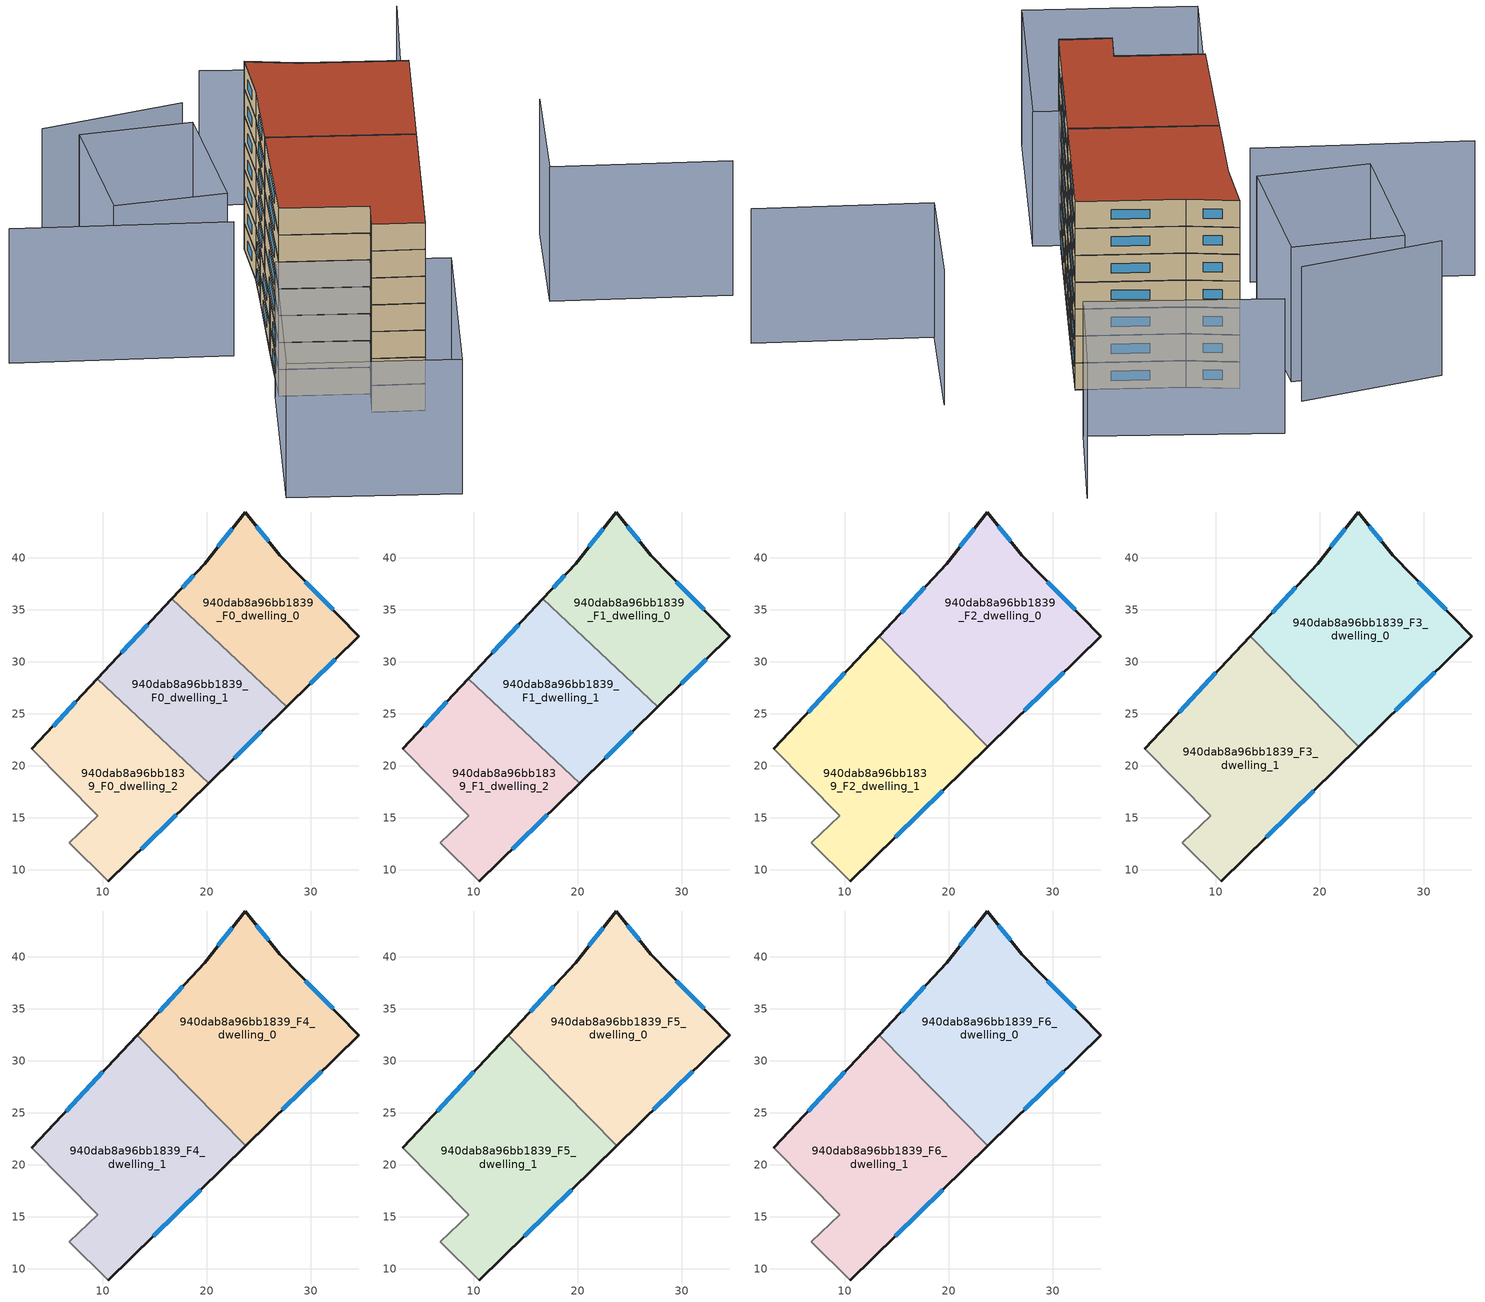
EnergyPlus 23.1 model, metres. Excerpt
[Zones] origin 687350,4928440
940dab8a96bb1839_F0_dwelling_0
 floor ground (EU_floor_Construction): 34.63,32.45 27.04,40.25 23.72,44.4 19.82,39.42 16.66,36.04 27.72,25.71 z0
 wall outside (EU_wall_Construction): 16.66,36.04 19.82,39.42 23.72,44.4 27.04,40.25 34.63,32.45 27.72,25.71 z0:3
 wall to 940dab8a96bb1839_F0_dwelling_1 (EU_wall_Construction): 27.72,25.71 16.66,36.04 z0:3
 window (EU_Window_Construction): 29.51,37.72 32.16,34.99 / 32.38,30.26 29.97,27.9 / 17.69,37.14 18.79,38.33 / 21.09,41.04 22.45,42.78 / 24.8,43.05 25.96,41.6 z0.98:2.02
940dab8a96bb1839_F0_dwelling_1
 floor ground (EU_floor_Construction): 27.72,25.71 16.66,36.04 9.48,28.37 20.2,18.35 z0
 wall outside (EU_wall_Construction): 9.48,28.37 16.66,36.04 / 27.72,25.71 20.2,18.35 z0:3
 wall to 940dab8a96bb1839_F0_dwelling_2 (EU_wall_Construction): 20.2,18.35 9.48,28.37 z0:3
 window (EU_Window_Construction): 11.81,30.86 14.32,33.55 / 25.28,23.31 22.65,20.74 z0.98:2.02
940dab8a96bb1839_F0_dwelling_2
 floor ground (EU_floor_Construction): 20.2,18.35 9.48,28.37 3.2,21.64 9.53,15.22 6.8,12.61 10.57,8.93 z0
 wall outside (EU_wall_Construction): 20.2,18.35 10.57,8.93 / 3.2,21.64 9.48,28.37 z0:3
 wall adiabatic (EU_wall_Construction): 10.57,8.93 6.8,12.61 9.53,15.22 3.2,21.64 z0:3
 window (EU_Window_Construction): 17.07,15.29 13.7,12 / 5.24,23.83 7.44,26.18 z0.98:2.02
940dab8a96bb1839_F1_dwelling_0
 floor to 940dab8a96bb1839_F0_dwelling_0 (EU_floor_Construction): 34.63,32.45 27.04,40.25 23.72,44.4 19.82,39.42 16.66,36.04 27.72,25.71 z3
 wall outside (EU_wall_Construction): 16.66,36.04 19.82,39.42 23.72,44.4 27.04,40.25 34.63,32.45 27.72,25.71 z3:6
 wall to 940dab8a96bb1839_F1_dwelling_1 (EU_wall_Construction): 27.72,25.71 16.66,36.04 z3:6
 window (EU_Window_Construction): 29.51,37.72 32.16,34.99 / 32.38,30.26 29.97,27.9 / 17.69,37.14 18.79,38.33 / 21.09,41.04 22.45,42.78 / 24.8,43.05 25.96,41.6 z3.98:5.02
940dab8a96bb1839_F1_dwelling_1
 floor to 940dab8a96bb1839_F0_dwelling_1 (EU_floor_Construction): 27.72,25.71 16.66,36.04 9.48,28.37 20.2,18.35 z3
 wall outside (EU_wall_Construction): 9.48,28.37 16.66,36.04 / 27.72,25.71 20.2,18.35 z3:6
 wall to 940dab8a96bb1839_F1_dwelling_2 (EU_wall_Construction): 20.2,18.35 9.48,28.37 z3:6
 window (EU_Window_Construction): 11.81,30.86 14.32,33.55 / 25.28,23.31 22.65,20.74 z3.98:5.02
940dab8a96bb1839_F1_dwelling_2
 floor to 940dab8a96bb1839_F0_dwelling_2 (EU_floor_Construction): 20.2,18.35 9.48,28.37 3.2,21.64 9.53,15.22 6.8,12.61 10.57,8.93 z3
 wall outside (EU_wall_Construction): 20.2,18.35 10.57,8.93 / 3.2,21.64 9.48,28.37 z3:6
 wall adiabatic (EU_wall_Construction): 10.57,8.93 6.8,12.61 9.53,15.22 3.2,21.64 z3:6
 window (EU_Window_Construction): 17.07,15.29 13.7,12 / 5.24,23.83 7.44,26.18 z3.98:5.02
940dab8a96bb1839_F2_dwelling_0
 floor to 940dab8a96bb1839_F1_dwelling_0 (EU_floor_Construction): 34.63,32.45 27.04,40.25 23.72,44.4 19.82,39.42 16.66,36.04 27.72,25.71 z6
 floor to 940dab8a96bb1839_F1_dwelling_1 (EU_floor_Construction): 27.72,25.71 16.66,36.04 13.33,32.48 23.75,21.82 z6
 wall outside (EU_wall_Construction): 13.33,32.48 19.82,39.42 23.72,44.4 27.04,40.25 34.63,32.45 23.75,21.82 z6:9
 wall to 940dab8a96bb1839_F2_dwelling_1 (EU_wall_Construction): 23.75,21.82 13.33,32.48 z6:9
 window (EU_Window_Construction): 29.51,37.72 32.16,34.99 / 31.09,29 27.29,25.28 / 15.44,34.74 17.71,37.17 / 21.09,41.04 22.45,42.78 / 24.8,43.05 25.96,41.6 z6.98:8.02
940dab8a96bb1839_F2_dwelling_1
 floor to 940dab8a96bb1839_F1_dwelling_1 (EU_floor_Construction): 23.75,21.82 13.33,32.48 9.48,28.36 20.2,18.35 z6
 floor to 940dab8a96bb1839_F1_dwelling_2 (EU_floor_Construction): 20.2,18.35 9.48,28.36 3.2,21.64 9.53,15.22 6.8,12.61 10.57,8.93 z6
 wall outside (EU_wall_Construction): 23.75,21.82 10.57,8.93 / 3.2,21.64 13.33,32.48 z6:9
 wall adiabatic (EU_wall_Construction): 10.57,8.93 6.8,12.61 9.53,15.22 3.2,21.64 z6:9
 window (EU_Window_Construction): 19.46,17.63 14.85,13.13 / 6.49,25.17 10.03,28.96 z6.98:8.02
940dab8a96bb1839_F3_dwelling_0
 floor to 940dab8a96bb1839_F2_dwelling_0 (EU_floor_Construction): 34.63,32.45 27.04,40.25 23.72,44.4 19.82,39.42 13.33,32.48 23.75,21.82 z9
 wall outside (EU_wall_Construction): 13.33,32.48 19.82,39.42 23.72,44.4 27.04,40.25 34.63,32.45 23.75,21.82 z9:12
 wall to 940dab8a96bb1839_F3_dwelling_1 (EU_wall_Construction): 23.75,21.82 13.33,32.48 z9:12
 window (EU_Window_Construction): 29.51,37.72 32.16,34.99 / 31.09,29 27.29,25.28 / 15.44,34.74 17.71,37.17 / 21.09,41.04 22.45,42.78 / 24.8,43.05 25.96,41.6 z9.98:11.02
940dab8a96bb1839_F3_dwelling_1
 floor to 940dab8a96bb1839_F2_dwelling_1 (EU_floor_Construction): 23.75,21.82 13.33,32.48 3.2,21.64 9.53,15.22 6.8,12.61 10.57,8.93 z9
 wall outside (EU_wall_Construction): 23.75,21.82 10.57,8.93 / 3.2,21.64 13.33,32.48 z9:12
 wall adiabatic (EU_wall_Construction): 10.57,8.93 6.8,12.61 9.53,15.22 3.2,21.64 z9:12
 window (EU_Window_Construction): 19.46,17.63 14.85,13.13 / 6.49,25.17 10.03,28.96 z9.98:11.02
940dab8a96bb1839_F4_dwelling_0
 floor to 940dab8a96bb1839_F3_dwelling_0 (EU_floor_Construction): 34.63,32.45 27.04,40.25 23.72,44.4 19.82,39.42 13.33,32.48 23.75,21.82 z12
 wall outside (EU_wall_Construction): 13.33,32.48 19.82,39.42 23.72,44.4 27.04,40.25 34.63,32.45 23.75,21.82 z12:15
 wall to 940dab8a96bb1839_F4_dwelling_1 (EU_wall_Construction): 23.75,21.82 13.33,32.48 z12:15
 window (EU_Window_Construction): 29.51,37.72 32.16,34.99 / 31.09,29 27.29,25.28 / 15.44,34.74 17.71,37.17 / 21.09,41.04 22.45,42.78 / 24.8,43.05 25.96,41.6 z12.98:14.02
940dab8a96bb1839_F4_dwelling_1
 floor to 940dab8a96bb1839_F3_dwelling_1 (EU_floor_Construction): 23.75,21.82 13.33,32.48 3.2,21.64 9.53,15.22 6.8,12.61 10.57,8.93 z12
 wall outside (EU_wall_Construction): 23.75,21.82 10.57,8.93 / 3.2,21.64 13.33,32.48 z12:15
 wall adiabatic (EU_wall_Construction): 10.57,8.93 6.8,12.61 9.53,15.22 3.2,21.64 z12:15
 window (EU_Window_Construction): 19.46,17.63 14.85,13.13 / 6.49,25.17 10.03,28.96 z12.98:14.02
940dab8a96bb1839_F5_dwelling_0
 floor to 940dab8a96bb1839_F4_dwelling_0 (EU_floor_Construction): 34.63,32.45 27.04,40.25 23.72,44.4 19.82,39.42 13.33,32.48 23.75,21.82 z15
 wall outside (EU_wall_Construction): 13.33,32.48 19.82,39.42 23.72,44.4 27.04,40.25 34.63,32.45 23.75,21.82 z15:18
 wall to 940dab8a96bb1839_F5_dwelling_1 (EU_wall_Construction): 23.75,21.82 13.33,32.48 z15:18
 window (EU_Window_Construction): 29.51,37.72 32.16,34.99 / 31.09,29 27.29,25.28 / 15.44,34.74 17.71,37.17 / 21.09,41.04 22.45,42.78 / 24.8,43.05 25.96,41.6 z15.98:17.02
940dab8a96bb1839_F5_dwelling_1
 floor to 940dab8a96bb1839_F4_dwelling_1 (EU_floor_Construction): 23.75,21.82 13.33,32.48 3.2,21.64 9.53,15.22 6.8,12.61 10.57,8.93 z15
 wall outside (EU_wall_Construction): 23.75,21.82 10.57,8.93 / 3.2,21.64 13.33,32.48 z15:18
 wall adiabatic (EU_wall_Construction): 10.57,8.93 6.8,12.61 9.53,15.22 3.2,21.64 z15:18
 window (EU_Window_Construction): 19.46,17.63 14.85,13.13 / 6.49,25.17 10.03,28.96 z15.98:17.02
940dab8a96bb1839_F6_dwelling_0
 floor to 940dab8a96bb1839_F5_dwelling_0 (EU_floor_Construction): 34.63,32.45 27.04,40.25 23.72,44.4 19.82,39.42 13.33,32.48 23.75,21.82 z18
 wall outside (EU_wall_Construction): 13.33,32.48 19.82,39.42 23.72,44.4 27.04,40.25 34.63,32.45 23.75,21.82 z18:21
 wall to 940dab8a96bb1839_F6_dwelling_1 (EU_wall_Construction): 23.75,21.82 13.33,32.48 z18:21
 window (EU_Window_Construction): 29.51,37.72 32.16,34.99 / 31.09,29 27.29,25.28 / 15.44,34.74 17.71,37.17 / 21.09,41.04 22.45,42.78 / 24.8,43.05 25.96,41.6 z18.98:20.02
 roof outside (EU_roof_Construction): 27.04,40.25 34.63,32.45 23.75,21.82 13.33,32.48 19.82,39.42 23.72,44.4 z21
940dab8a96bb1839_F6_dwelling_1
 floor to 940dab8a96bb1839_F5_dwelling_1 (EU_floor_Construction): 23.75,21.82 13.33,32.48 3.2,21.64 9.53,15.22 6.8,12.61 10.57,8.93 z18
 wall outside (EU_wall_Construction): 23.75,21.82 10.57,8.93 / 3.2,21.64 13.33,32.48 z18:21
 wall adiabatic (EU_wall_Construction): 10.57,8.93 6.8,12.61 9.53,15.22 3.2,21.64 z18:21
 window (EU_Window_Construction): 19.46,17.63 14.85,13.13 / 6.49,25.17 10.03,28.96 z18.98:20.02
 roof outside (EU_roof_Construction): 13.33,32.48 23.75,21.82 10.57,8.93 6.8,12.61 9.53,15.22 3.2,21.64 z21
shading: 48.49,2.23 35.63,14.83 / 35.63,14.83 45.46,24.86 / 50.53,48.19 41.23,39.41 / 41.23,39.41 27.66,53.78 / 21.56,50.58 8.42,57.34 / -9.17,46.03 6.56,30.53 / 2.96,21.88 15.1,9.57 / 15.1,9.57 0.16,-5.17 / 0.16,-5.17 -11.98,7.15 / -11.98,7.15 2.96,21.88 / 1.16,41.51 9.94,53.84 / 9.94,53.84 19.26,47.2 / 19.26,47.2 10.48,34.87 / 10.48,34.87 1.16,41.51 z0:15
[Building]
EU S2 Campaign: North Axis=0; Terrain=City; Solar Distribution=FullExterior
[Site:Location]
Bologna: Latitude=44.5; Longitude=11.25; Time Zone=1; Elevation=37
[SizingPeriod:WeatherFileDays]
AnnualSizingPeriod: Begin Month=1; Begin Day of Month=1; End Month=12; End Day of Month=31; Day of Week for Start Day=Monday; Use Weather File Daylight Saving Period=No; Use Weather File Rain and Snow Indicators=No
[MATERIAL]
EU_InternalMass_Material: Roughness=MediumRough; Thickness=0.1; Conductivity=1; Density=1800; Specific Heat=900; Thermal Absorptance=0.9; Solar Absorptance=0.7; Visible Absorptance=0.7
[MATERIAL:NOMASS] Roughness=MediumRough; Thermal Absorptance=0.9; Solar Absorptance=0.7; Visible Absorptance=0.7
Name | Thermal Resistance
EU_wall_NoMass | 0.905828
EU_roof_NoMass | 0.37593
EU_floor_NoMass | 0.67114
[WINDOWMATERIAL:SIMPLEGLAZINGSYSTEM]
EU_Window_SimpleGlazing: UFactor=4.52486; Solar Heat Gain Coefficient=0.85; Visible Transmittance=0.85
[CONSTRUCTION]
EU_wall_Construction: EU_wall_NoMass
EU_roof_Construction: EU_roof_NoMass
EU_floor_Construction: EU_floor_NoMass
EU_InternalMass_Construction: EU_InternalMass_Material
EU_Window_Construction: EU_Window_SimpleGlazing
[ZONE] Type=1; Multiplier=1; Ceiling Height=autocalculate; Floor Area=autocalculate; Part of Total Floor Area=Yes
Name | Volume
940dab8a96bb1839_F0_dwelling_0; 940dab8a96bb1839_F1_dwelling_0 | 470.158
940dab8a96bb1839_F2_dwelling_0; 940dab8a96bb1839_F3_dwelling_0; 940dab8a96bb1839_F4_dwelling_0; 940dab8a96bb1839_F5_dwelling_0; 940dab8a96bb1839_F6_dwelling_0 | 705.226
940dab8a96bb1839_F0_dwelling_1; 940dab8a96bb1839_F1_dwelling_1 | 470.145
940dab8a96bb1839_F2_dwelling_1; 940dab8a96bb1839_F3_dwelling_1; 940dab8a96bb1839_F4_dwelling_1; 940dab8a96bb1839_F5_dwelling_1; 940dab8a96bb1839_F6_dwelling_1 | 705.198
940dab8a96bb1839_F0_dwelling_2; 940dab8a96bb1839_F1_dwelling_2 | 470.165
[INTERNALMASS] Construction=EU_InternalMass_Construction
Name | Zone or ZoneList | Surface Area
940dab8a96bb1839_F0_dwelling_0_EU_InternalMass | 940dab8a96bb1839_F0_dwelling_0 | 156.72
940dab8a96bb1839_F0_dwelling_1_EU_InternalMass | 940dab8a96bb1839_F0_dwelling_1 | 156.715
940dab8a96bb1839_F0_dwelling_2_EU_InternalMass | 940dab8a96bb1839_F0_dwelling_2 | 156.722
940dab8a96bb1839_F1_dwelling_0_EU_InternalMass | 940dab8a96bb1839_F1_dwelling_0 | 156.72
940dab8a96bb1839_F1_dwelling_1_EU_InternalMass | 940dab8a96bb1839_F1_dwelling_1 | 156.715
940dab8a96bb1839_F1_dwelling_2_EU_InternalMass | 940dab8a96bb1839_F1_dwelling_2 | 156.722
940dab8a96bb1839_F2_dwelling_0_EU_InternalMass | 940dab8a96bb1839_F2_dwelling_0 | 235.075
940dab8a96bb1839_F2_dwelling_1_EU_InternalMass | 940dab8a96bb1839_F2_dwelling_1 | 235.066
940dab8a96bb1839_F3_dwelling_0_EU_InternalMass | 940dab8a96bb1839_F3_dwelling_0 | 235.075
940dab8a96bb1839_F3_dwelling_1_EU_InternalMass | 940dab8a96bb1839_F3_dwelling_1 | 235.066
940dab8a96bb1839_F4_dwelling_0_EU_InternalMass | 940dab8a96bb1839_F4_dwelling_0 | 235.075
940dab8a96bb1839_F4_dwelling_1_EU_InternalMass | 940dab8a96bb1839_F4_dwelling_1 | 235.066
940dab8a96bb1839_F5_dwelling_0_EU_InternalMass | 940dab8a96bb1839_F5_dwelling_0 | 235.075
940dab8a96bb1839_F5_dwelling_1_EU_InternalMass | 940dab8a96bb1839_F5_dwelling_1 | 235.066
940dab8a96bb1839_F6_dwelling_0_EU_InternalMass | 940dab8a96bb1839_F6_dwelling_0 | 235.075
940dab8a96bb1839_F6_dwelling_1_EU_InternalMass | 940dab8a96bb1839_F6_dwelling_1 | 235.066
[OTHEREQUIPMENT] Fuel Type=Electricity; Design Level Calculation Method=Watts/Area; Power per Zone Floor Area=1; Fraction Latent=0; Fraction Radiant=0; Fraction Lost=0; Carbon Dioxide Generation Rate=0; EndUse Subcategory=EU_Step8_InternalGains
Name | Zone or ZoneList or Space or SpaceList | Schedule
EU_Step8_InternalGain_940dab8a96bb1839_F0_dwelling_0_f000 | 940dab8a96bb1839_F0_dwelling_0 | EU_Step8_GainSchedule_940dab8a96bb1839_F0_dwelling_0_f000
EU_Step8_InternalGain_940dab8a96bb1839_F0_dwelling_1_f000 | 940dab8a96bb1839_F0_dwelling_1 | EU_Step8_GainSchedule_940dab8a96bb1839_F0_dwelling_1_f000
EU_Step8_InternalGain_940dab8a96bb1839_F0_dwelling_2_f000 | 940dab8a96bb1839_F0_dwelling_2 | EU_Step8_GainSchedule_940dab8a96bb1839_F0_dwelling_2_f000
EU_Step8_InternalGain_940dab8a96bb1839_F1_dwelling_0_f000 | 940dab8a96bb1839_F1_dwelling_0 | EU_Step8_GainSchedule_940dab8a96bb1839_F1_dwelling_0_f000
EU_Step8_InternalGain_940dab8a96bb1839_F1_dwelling_1_f000 | 940dab8a96bb1839_F1_dwelling_1 | EU_Step8_GainSchedule_940dab8a96bb1839_F1_dwelling_1_f000
EU_Step8_InternalGain_940dab8a96bb1839_F1_dwelling_2_f000 | 940dab8a96bb1839_F1_dwelling_2 | EU_Step8_GainSchedule_940dab8a96bb1839_F1_dwelling_2_f000
EU_Step8_InternalGain_940dab8a96bb1839_F2_dwelling_0_f000 | 940dab8a96bb1839_F2_dwelling_0 | EU_Step8_GainSchedule_940dab8a96bb1839_F2_dwelling_0_f000
EU_Step8_InternalGain_940dab8a96bb1839_F2_dwelling_1_f000 | 940dab8a96bb1839_F2_dwelling_1 | EU_Step8_GainSchedule_940dab8a96bb1839_F2_dwelling_1_f000
EU_Step8_InternalGain_940dab8a96bb1839_F3_dwelling_0_f000 | 940dab8a96bb1839_F3_dwelling_0 | EU_Step8_GainSchedule_940dab8a96bb1839_F3_dwelling_0_f000
EU_Step8_InternalGain_940dab8a96bb1839_F3_dwelling_1_f000 | 940dab8a96bb1839_F3_dwelling_1 | EU_Step8_GainSchedule_940dab8a96bb1839_F3_dwelling_1_f000
EU_Step8_InternalGain_940dab8a96bb1839_F4_dwelling_0_f000 | 940dab8a96bb1839_F4_dwelling_0 | EU_Step8_GainSchedule_940dab8a96bb1839_F4_dwelling_0_f000
EU_Step8_InternalGain_940dab8a96bb1839_F4_dwelling_1_f000 | 940dab8a96bb1839_F4_dwelling_1 | EU_Step8_GainSchedule_940dab8a96bb1839_F4_dwelling_1_f000
EU_Step8_InternalGain_940dab8a96bb1839_F5_dwelling_0_f000 | 940dab8a96bb1839_F5_dwelling_0 | EU_Step8_GainSchedule_940dab8a96bb1839_F5_dwelling_0_f000
EU_Step8_InternalGain_940dab8a96bb1839_F5_dwelling_1_f000 | 940dab8a96bb1839_F5_dwelling_1 | EU_Step8_GainSchedule_940dab8a96bb1839_F5_dwelling_1_f000
EU_Step8_InternalGain_940dab8a96bb1839_F6_dwelling_0_f000 | 940dab8a96bb1839_F6_dwelling_0 | EU_Step8_GainSchedule_940dab8a96bb1839_F6_dwelling_0_f000
EU_Step8_InternalGain_940dab8a96bb1839_F6_dwelling_1_f000 | 940dab8a96bb1839_F6_dwelling_1 | EU_Step8_GainSchedule_940dab8a96bb1839_F6_dwelling_1_f000
[ZONEVENTILATION:DESIGNFLOWRATE] Schedule=EU_AlwaysOn; Design Flow Rate Calculation Method=AirChanges/Hour; Air Changes per Hour=0.73129; Ventilation Type=Natural; Fan Pressure Rise=0; Fan Total Efficiency=1; Constant Term Coefficient=1; Temperature Term Coefficient=0; Velocity Term Coefficient=0; Velocity Squared Term Coefficient=0; Minimum Indoor Temperature=-100; Maximum Indoor Temperature=100; Delta Temperature=-100; Minimum Outdoor Temperature=-100; Maximum Outdoor Temperature=100; Maximum Wind Speed=40
Name | Zone or ZoneList or Space or SpaceList
EU_ConstantAir_940dab8a96bb1839_F0_dwelling_0 | 940dab8a96bb1839_F0_dwelling_0
EU_ConstantAir_940dab8a96bb1839_F0_dwelling_1 | 940dab8a96bb1839_F0_dwelling_1
EU_ConstantAir_940dab8a96bb1839_F0_dwelling_2 | 940dab8a96bb1839_F0_dwelling_2
EU_ConstantAir_940dab8a96bb1839_F1_dwelling_0 | 940dab8a96bb1839_F1_dwelling_0
EU_ConstantAir_940dab8a96bb1839_F1_dwelling_1 | 940dab8a96bb1839_F1_dwelling_1
EU_ConstantAir_940dab8a96bb1839_F1_dwelling_2 | 940dab8a96bb1839_F1_dwelling_2
EU_ConstantAir_940dab8a96bb1839_F2_dwelling_0 | 940dab8a96bb1839_F2_dwelling_0
EU_ConstantAir_940dab8a96bb1839_F2_dwelling_1 | 940dab8a96bb1839_F2_dwelling_1
EU_ConstantAir_940dab8a96bb1839_F3_dwelling_0 | 940dab8a96bb1839_F3_dwelling_0
EU_ConstantAir_940dab8a96bb1839_F3_dwelling_1 | 940dab8a96bb1839_F3_dwelling_1
EU_ConstantAir_940dab8a96bb1839_F4_dwelling_0 | 940dab8a96bb1839_F4_dwelling_0
EU_ConstantAir_940dab8a96bb1839_F4_dwelling_1 | 940dab8a96bb1839_F4_dwelling_1
EU_ConstantAir_940dab8a96bb1839_F5_dwelling_0 | 940dab8a96bb1839_F5_dwelling_0
EU_ConstantAir_940dab8a96bb1839_F5_dwelling_1 | 940dab8a96bb1839_F5_dwelling_1
EU_ConstantAir_940dab8a96bb1839_F6_dwelling_0 | 940dab8a96bb1839_F6_dwelling_0
EU_ConstantAir_940dab8a96bb1839_F6_dwelling_1 | 940dab8a96bb1839_F6_dwelling_1
[HVACTEMPLATE:THERMOSTAT] Constant Heating Setpoint=20; Constant Cooling Setpoint=50
EU_HeatOnly_940dab8a96bb1839_F0_dwelling_0; EU_HeatOnly_940dab8a96bb1839_F0_dwelling_1; EU_HeatOnly_940dab8a96bb1839_F0_dwelling_2; EU_HeatOnly_940dab8a96bb1839_F1_dwelling_0; EU_HeatOnly_940dab8a96bb1839_F1_dwelling_1; EU_HeatOnly_940dab8a96bb1839_F1_dwelling_2; EU_HeatOnly_940dab8a96bb1839_F2_dwelling_0; EU_HeatOnly_940dab8a96bb1839_F2_dwelling_1; EU_HeatOnly_940dab8a96bb1839_F3_dwelling_0; EU_HeatOnly_940dab8a96bb1839_F3_dwelling_1; EU_HeatOnly_940dab8a96bb1839_F4_dwelling_0; EU_HeatOnly_940dab8a96bb1839_F4_dwelling_1; EU_HeatOnly_940dab8a96bb1839_F5_dwelling_0; EU_HeatOnly_940dab8a96bb1839_F5_dwelling_1; EU_HeatOnly_940dab8a96bb1839_F6_dwelling_0; EU_HeatOnly_940dab8a96bb1839_F6_dwelling_1
[HVACTEMPLATE:ZONE:IDEALLOADSAIRSYSTEM] System Availability Schedule=EU_AlwaysOn; Maximum Heating Supply Air Temperature=50; Minimum Cooling Supply Air Temperature=13; Maximum Heating Supply Air Humidity Ratio=0.0156; Minimum Cooling Supply Air Humidity Ratio=0.0077; Heating Limit=NoLimit; Cooling Limit=NoLimit; Heating Availability Schedule=EU_AlwaysOn; Cooling Availability Schedule=EU_CoolingOff; Dehumidification Control Type=ConstantSensibleHeatRatio; Cooling Sensible Heat Ratio=0.7; Dehumidification Setpoint=60; Humidification Control Type=None; Humidification Setpoint=30; Outdoor Air Method=None; Outdoor Air Flow Rate per Person=0.00944; Outdoor Air Flow Rate per Zone Floor Area=0; Outdoor Air Flow Rate per Zone=0; Demand Controlled Ventilation Type=None; Outdoor Air Economizer Type=NoEconomizer; Heat Recovery Type=None; Sensible Heat Recovery Effectiveness=0.7; Latent Heat Recovery Effectiveness=0.65
Name | Template Thermostat
940dab8a96bb1839_F0_dwelling_0 | EU_HeatOnly_940dab8a96bb1839_F0_dwelling_0
940dab8a96bb1839_F0_dwelling_1 | EU_HeatOnly_940dab8a96bb1839_F0_dwelling_1
940dab8a96bb1839_F0_dwelling_2 | EU_HeatOnly_940dab8a96bb1839_F0_dwelling_2
940dab8a96bb1839_F1_dwelling_0 | EU_HeatOnly_940dab8a96bb1839_F1_dwelling_0
940dab8a96bb1839_F1_dwelling_1 | EU_HeatOnly_940dab8a96bb1839_F1_dwelling_1
940dab8a96bb1839_F1_dwelling_2 | EU_HeatOnly_940dab8a96bb1839_F1_dwelling_2
940dab8a96bb1839_F2_dwelling_0 | EU_HeatOnly_940dab8a96bb1839_F2_dwelling_0
940dab8a96bb1839_F2_dwelling_1 | EU_HeatOnly_940dab8a96bb1839_F2_dwelling_1
940dab8a96bb1839_F3_dwelling_0 | EU_HeatOnly_940dab8a96bb1839_F3_dwelling_0
940dab8a96bb1839_F3_dwelling_1 | EU_HeatOnly_940dab8a96bb1839_F3_dwelling_1
940dab8a96bb1839_F4_dwelling_0 | EU_HeatOnly_940dab8a96bb1839_F4_dwelling_0
940dab8a96bb1839_F4_dwelling_1 | EU_HeatOnly_940dab8a96bb1839_F4_dwelling_1
940dab8a96bb1839_F5_dwelling_0 | EU_HeatOnly_940dab8a96bb1839_F5_dwelling_0
940dab8a96bb1839_F5_dwelling_1 | EU_HeatOnly_940dab8a96bb1839_F5_dwelling_1
940dab8a96bb1839_F6_dwelling_0 | EU_HeatOnly_940dab8a96bb1839_F6_dwelling_0
940dab8a96bb1839_F6_dwelling_1 | EU_HeatOnly_940dab8a96bb1839_F6_dwelling_1
[SIZING:ZONE] Zone Cooling Design Supply Air Temperature Input Method=SupplyAirTemperature; Zone Cooling Design Supply Air Temperature=13; Zone Heating Design Supply Air Temperature Input Method=SupplyAirTemperature; Zone Heating Design Supply Air Temperature=50; Zone Cooling Design Supply Air Humidity Ratio=0.008; Zone Heating Design Supply Air Humidity Ratio=0.008; Cooling Design Air Flow Method=DesignDay; Cooling Design Air Flow Rate=0; Cooling Minimum Air Flow per Zone Floor Area=0.000762; Cooling Minimum Air Flow=0; Cooling Minimum Air Flow Fraction=0.2; Heating Design Air Flow Method=DesignDay; Heating Design Air Flow Rate=0; Heating Maximum Air Flow per Zone Floor Area=0.002032; Heating Maximum Air Flow=0.141576; Heating Maximum Air Flow Fraction=0.3; Account for Dedicated Outdoor Air System=No; Dedicated Outdoor Air System Control Strategy=NeutralSupplyAir; Dedicated Outdoor Air Low Setpoint Temperature for Design=autosize; Dedicated Outdoor Air High Setpoint Temperature for Design=autosize; Zone Load Sizing Method=Sensible Load Only No Latent Load; Zone Latent Cooling Design Supply Air Humidity Ratio Input Method=HumidityRatioDifference; Zone Cooling Design Supply Air Humidity Ratio Difference=0.005; Zone Latent Heating Design Supply Air Humidity Ratio Input Method=HumidityRatioDifference; Zone Humidification Design Supply Air Humidity Ratio Difference=0.005
940dab8a96bb1839_F0_dwelling_0; 940dab8a96bb1839_F0_dwelling_1; 940dab8a96bb1839_F0_dwelling_2; 940dab8a96bb1839_F1_dwelling_0; 940dab8a96bb1839_F1_dwelling_1; 940dab8a96bb1839_F1_dwelling_2; 940dab8a96bb1839_F2_dwelling_0; 940dab8a96bb1839_F2_dwelling_1; 940dab8a96bb1839_F3_dwelling_0; 940dab8a96bb1839_F3_dwelling_1; 940dab8a96bb1839_F4_dwelling_0; 940dab8a96bb1839_F4_dwelling_1; 940dab8a96bb1839_F5_dwelling_0; 940dab8a96bb1839_F5_dwelling_1; 940dab8a96bb1839_F6_dwelling_0; 940dab8a96bb1839_F6_dwelling_1
[SCHEDULE:CONSTANT]
Name | Hourly Value
EU_AlwaysOn | 1
EU_CoolingOff | 0
[SCHEDULE:FILE] Column Number=1; Rows to Skip at Top=0; Number of Hours of Data=8760; Column Separator=Comma; Interpolate to Timestep=No; Minutes per Item=60; Adjust Schedule for Daylight Savings=Yes
Name | File
EU_Step8_GainSchedule_940dab8a96bb1839_F0_dwelling_0_f000 | ../../schedules/940dab8a96bb1839/940dab8a96bb1839_F0_dwelling_0_f000_gain.csv
EU_Step8_GainSchedule_940dab8a96bb1839_F0_dwelling_1_f000 | ../../schedules/940dab8a96bb1839/940dab8a96bb1839_F0_dwelling_1_f000_gain.csv
EU_Step8_GainSchedule_940dab8a96bb1839_F0_dwelling_2_f000 | ../../schedules/940dab8a96bb1839/940dab8a96bb1839_F0_dwelling_2_f000_gain.csv
EU_Step8_GainSchedule_940dab8a96bb1839_F1_dwelling_0_f000 | ../../schedules/940dab8a96bb1839/940dab8a96bb1839_F1_dwelling_0_f000_gain.csv
EU_Step8_GainSchedule_940dab8a96bb1839_F1_dwelling_1_f000 | ../../schedules/940dab8a96bb1839/940dab8a96bb1839_F1_dwelling_1_f000_gain.csv
EU_Step8_GainSchedule_940dab8a96bb1839_F1_dwelling_2_f000 | ../../schedules/940dab8a96bb1839/940dab8a96bb1839_F1_dwelling_2_f000_gain.csv
EU_Step8_GainSchedule_940dab8a96bb1839_F2_dwelling_0_f000 | ../../schedules/940dab8a96bb1839/940dab8a96bb1839_F2_dwelling_0_f000_gain.csv
EU_Step8_GainSchedule_940dab8a96bb1839_F2_dwelling_1_f000 | ../../schedules/940dab8a96bb1839/940dab8a96bb1839_F2_dwelling_1_f000_gain.csv
EU_Step8_GainSchedule_940dab8a96bb1839_F3_dwelling_0_f000 | ../../schedules/940dab8a96bb1839/940dab8a96bb1839_F3_dwelling_0_f000_gain.csv
EU_Step8_GainSchedule_940dab8a96bb1839_F3_dwelling_1_f000 | ../../schedules/940dab8a96bb1839/940dab8a96bb1839_F3_dwelling_1_f000_gain.csv
EU_Step8_GainSchedule_940dab8a96bb1839_F4_dwelling_0_f000 | ../../schedules/940dab8a96bb1839/940dab8a96bb1839_F4_dwelling_0_f000_gain.csv
EU_Step8_GainSchedule_940dab8a96bb1839_F4_dwelling_1_f000 | ../../schedules/940dab8a96bb1839/940dab8a96bb1839_F4_dwelling_1_f000_gain.csv
EU_Step8_GainSchedule_940dab8a96bb1839_F5_dwelling_0_f000 | ../../schedules/940dab8a96bb1839/940dab8a96bb1839_F5_dwelling_0_f000_gain.csv
EU_Step8_GainSchedule_940dab8a96bb1839_F5_dwelling_1_f000 | ../../schedules/940dab8a96bb1839/940dab8a96bb1839_F5_dwelling_1_f000_gain.csv
EU_Step8_GainSchedule_940dab8a96bb1839_F6_dwelling_0_f000 | ../../schedules/940dab8a96bb1839/940dab8a96bb1839_F6_dwelling_0_f000_gain.csv
EU_Step8_GainSchedule_940dab8a96bb1839_F6_dwelling_1_f000 | ../../schedules/940dab8a96bb1839/940dab8a96bb1839_F6_dwelling_1_f000_gain.csv
